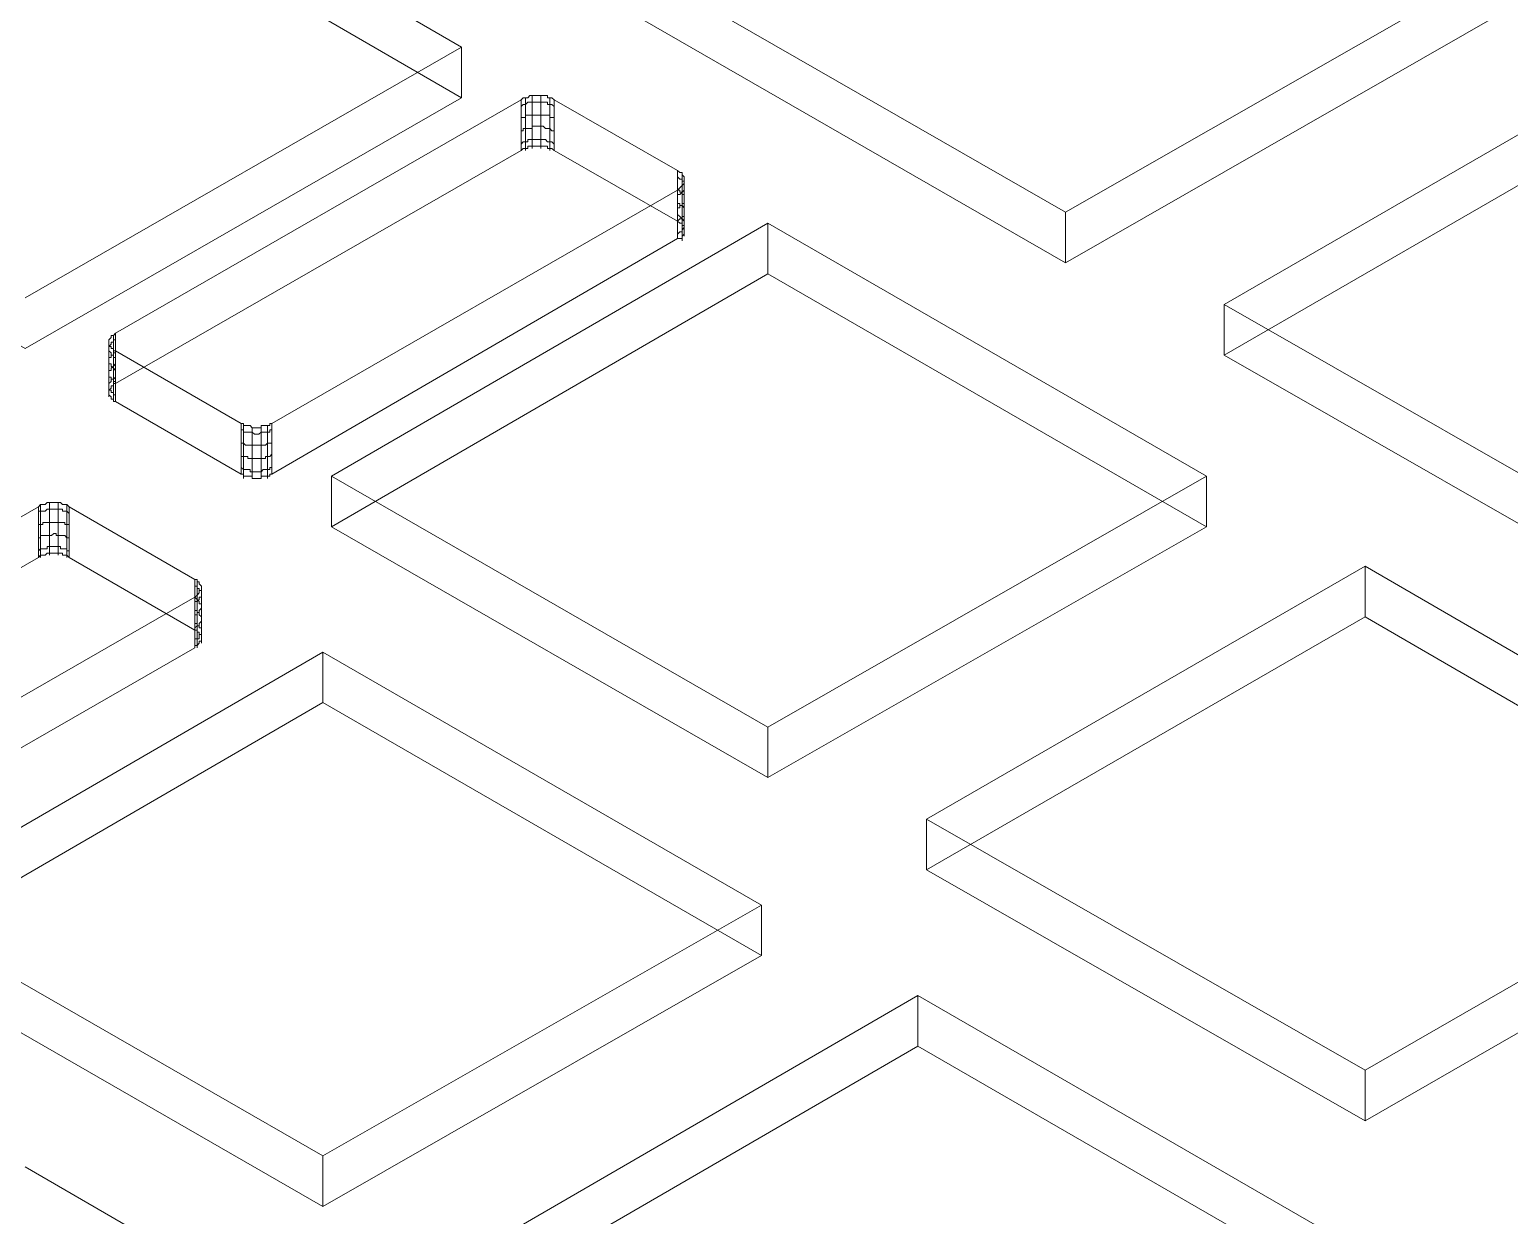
# Model space of a CAD drawing. Header units: millimetres. Extents: x 251 to 1800, y 172 to 1116.
# Drawn here: x 555.7 to 732.9, y 832.8 to 974.9 of the extents above; entities that cross this region are included whole.
import ezdxf

# ---------------------------------------------------------------- set-up
doc = ezdxf.new("R2010")
doc.units = ezdxf.units.MM

msp = doc.modelspace()

# ---------------------------------------------------------------- linework, layer by layer
at = {"color": 8, "lineweight": 0, "true_color": 0x808080}
for points in [[(627.495535, 977.008989), (679.761573, 1007.316128), (732.275579, 977.008989), (679.761573, 946.97737)], [(555.144129, 997.039253), (607.410167, 966.732114), (555.144129, 936.700494), (502.630122, 966.732114)], [(614.546121, 966.484146), (565.972043, 938.546475), (565.724075, 938.270955), (565.448556, 938.270955), (565.448556, 937.995436), (565.173036, 937.747468), (565.173036, 937.471949), (565.173036, 937.223981), (565.173036, 936.948462), (565.448556, 936.948462), (565.448556, 936.700494), (565.724075, 936.700494), (565.724075, 936.424975), (565.972043, 936.424975), (581.015404, 927.718561), (581.290924, 927.718561), (581.290924, 927.470593), (581.538891, 927.470593), (581.814411, 927.470593), (582.08993, 927.470593), (582.337898, 927.195074), (582.613417, 927.195074), (582.861385, 927.195074), (583.136904, 927.195074), (583.412424, 927.195074), (583.412424, 927.470593), (583.660391, 927.470593), (583.935911, 927.470593), (584.183878, 927.470593), (584.459397, 927.470593), (584.459397, 927.718561), (584.707365, 927.718561), (633.281443, 955.656232), (633.556962, 955.931752), (633.832482, 956.207271), (634.080449, 956.455239), (634.080449, 956.730758), (634.080449, 956.978726), (634.080449, 957.254245), (633.832482, 957.502212), (633.832482, 957.777732), (633.556962, 957.777732), (633.281443, 958.025699), (618.513601, 966.484146), (618.238081, 966.732114), (617.990114, 966.732114), (617.714594, 966.732114), (617.714594, 967.007633), (617.466627, 967.007633), (617.191107, 967.007633), (616.915588, 967.007633), (616.667621, 967.007633), (616.392101, 967.007633), (616.144134, 967.007633), (615.868614, 967.007633), (615.593095, 967.007633), (615.345127, 966.732114), (615.069608, 966.732114), (614.82164, 966.732114)], [(698.772415, 935.901488), (751.286421, 966.208627), (803.55246, 935.901488), (751.286421, 905.869869)], [(591.843319, 915.347737), (644.109357, 945.654876), (696.650915, 915.347737), (644.109357, 885.288566)], [(715.661757, 844.181065), (663.120199, 874.240236), (715.661757, 904.547375), (767.927796, 874.240236)], [(590.796345, 833.90419), (538.530306, 863.963361), (590.796345, 894.2705), (643.337903, 863.963361)], [(714.587231, 822.828308), (662.073225, 792.796689), (609.807186, 822.828308), (662.073225, 853.135447)]]:
    msp.add_lwpolyline(points, close=True, dxfattribs=at)
for points in [[(555.144129, 1003.100681), (607.410167, 972.793542)], [(555.144129, 1003.100681), (607.410167, 972.793542)], [(555.144129, 997.039253), (607.410167, 966.732114)], [(679.761573, 953.038797), (627.495535, 983.070417)], [(679.761573, 953.038797), (627.495535, 983.070417)], [(732.275579, 983.070417), (679.761573, 953.038797)], [(732.275579, 983.070417), (679.761573, 953.038797)], [(679.761573, 946.97737), (627.495535, 977.008989)], [(732.275579, 977.008989), (679.761573, 946.97737)], [(607.410167, 972.793542), (555.144129, 942.761922)], [(607.410167, 972.793542), (555.144129, 942.761922)], [(607.410167, 966.732114), (607.410167, 972.793542)], [(607.410167, 966.732114), (607.410167, 972.793542)], [(698.772415, 941.962916), (751.286421, 972.270055)], [(698.772415, 941.962916), (751.286421, 972.270055)], [(607.410167, 966.732114), (555.144129, 936.700494)], [(614.546121, 966.484146), (565.972043, 938.546475)], [(618.513601, 966.484146), (618.238081, 966.732114), (617.990114, 966.732114), (617.714594, 966.732114), (617.714594, 967.007633), (617.466627, 967.007633), (617.191107, 967.007633), (616.915588, 967.007633), (616.667621, 967.007633), (616.392101, 967.007633), (616.144134, 967.007633), (615.868614, 967.007633), (615.593095, 967.007633), (615.345127, 966.732114), (615.069608, 966.732114), (614.82164, 966.732114), (614.546121, 966.484146)], [(614.546121, 960.422719), (614.546121, 966.484146)], [(614.546121, 960.422719), (614.546121, 966.484146)], [(614.546121, 965.68514), (614.82164, 965.933107), (615.069608, 965.933107), (615.345127, 966.208627), (615.593095, 966.208627), (615.868614, 966.208627), (616.144134, 966.208627), (616.392101, 966.208627), (616.667621, 966.208627), (616.915588, 966.208627), (617.191107, 966.208627), (617.466627, 966.208627), (617.714594, 966.208627), (617.714594, 965.933107), (617.990114, 965.933107), (618.238081, 965.933107), (618.513601, 965.68514), (618.513601, 965.409621)], [(615.069608, 966.732114), (615.069608, 960.670686), (615.069608, 960.422719)], [(615.868614, 967.007633), (615.868614, 960.946206), (615.868614, 960.670686)], [(616.915588, 967.007633), (616.915588, 960.946206), (616.915588, 960.670686)], [(617.990114, 966.732114), (617.990114, 960.670686), (617.990114, 960.422719)], [(618.513601, 966.484146), (618.513601, 960.422719)], [(618.513601, 966.484146), (618.513601, 960.422719)], [(633.281443, 958.025699), (618.513601, 966.484146)], [(698.772415, 935.901488), (751.286421, 966.208627)], [(614.546121, 964.362647), (614.82164, 964.362647), (615.069608, 964.362647), (615.069608, 964.638166), (615.345127, 964.638166), (615.593095, 964.638166), (615.868614, 964.638166), (616.144134, 964.638166), (616.392101, 964.638166), (616.667621, 964.638166), (616.915588, 964.638166), (617.191107, 964.638166), (617.466627, 964.638166), (617.714594, 964.638166), (617.990114, 964.638166), (617.990114, 964.362647), (618.238081, 964.362647), (618.513601, 964.362647), (618.513601, 964.087127)], [(614.546121, 962.792186), (614.82164, 962.792186), (614.82164, 963.040153), (615.069608, 963.040153), (615.345127, 963.040153), (615.593095, 963.040153), (615.868614, 963.040153), (615.868614, 963.315673), (616.144134, 963.315673), (616.392101, 963.315673), (616.667621, 963.315673), (616.915588, 963.315673), (617.191107, 963.315673), (617.466627, 963.040153), (617.714594, 963.040153), (617.990114, 963.040153), (618.238081, 962.792186), (618.513601, 962.792186), (618.513601, 962.516666)], [(614.546121, 961.194173), (614.82164, 961.469692), (615.069608, 961.469692), (615.345127, 961.469692), (615.345127, 961.71766), (615.593095, 961.71766), (615.868614, 961.71766), (616.144134, 961.71766), (616.392101, 961.71766), (616.667621, 961.71766), (616.915588, 961.71766), (617.191107, 961.71766), (617.466627, 961.71766), (617.714594, 961.469692), (617.990114, 961.469692), (618.238081, 961.469692), (618.513601, 961.194173), (618.513601, 960.946206)], [(614.546121, 960.422719), (614.82164, 960.670686), (615.069608, 960.670686), (615.345127, 960.670686), (615.345127, 960.946206), (615.593095, 960.946206), (615.868614, 960.946206), (616.144134, 960.946206), (616.392101, 960.946206), (616.667621, 960.946206), (616.915588, 960.946206), (617.191107, 960.946206), (617.466627, 960.946206), (617.714594, 960.946206), (617.714594, 960.670686), (617.990114, 960.670686), (618.238081, 960.670686), (618.513601, 960.422719)], [(614.546121, 960.422719), (614.82164, 960.670686), (615.069608, 960.670686), (615.345127, 960.670686), (615.345127, 960.946206), (615.593095, 960.946206), (615.868614, 960.946206), (616.144134, 960.946206), (616.392101, 960.946206), (616.667621, 960.946206), (616.915588, 960.946206), (617.191107, 960.946206), (617.466627, 960.946206), (617.714594, 960.946206), (617.714594, 960.670686), (617.990114, 960.670686), (618.238081, 960.670686), (618.513601, 960.422719)], [(614.546121, 960.422719), (565.972043, 932.485047)], [(614.546121, 960.422719), (565.972043, 932.485047)], [(633.281443, 951.964272), (618.513601, 960.422719)], [(633.281443, 951.964272), (618.513601, 960.422719)], [(633.281443, 951.964272), (633.281443, 958.025699)], [(633.281443, 951.964272), (633.281443, 958.025699)], [(633.281443, 955.656232), (633.556962, 955.931752), (633.832482, 956.207271), (634.080449, 956.455239), (634.080449, 956.730758), (634.080449, 956.978726), (634.080449, 957.254245), (633.832482, 957.502212), (633.832482, 957.777732), (633.556962, 957.777732), (633.281443, 958.025699)], [(633.281443, 957.254245), (633.556962, 956.978726), (633.832482, 956.978726), (633.832482, 956.730758), (634.080449, 956.730758), (634.080449, 956.455239), (634.080449, 956.207271), (634.080449, 955.931752), (634.080449, 955.656232), (633.832482, 955.408265), (633.556962, 955.132745), (633.281443, 955.132745), (633.281443, 954.884778)], [(633.832482, 957.777732), (633.832482, 951.716304), (633.832482, 951.440785)], [(634.080449, 957.254245), (634.080449, 951.192817), (634.080449, 950.917298)], [(584.707365, 927.718561), (633.281443, 955.656232)], [(633.281443, 955.656232), (633.556962, 955.656232), (633.556962, 955.408265), (633.832482, 955.408265), (633.832482, 955.132745), (634.080449, 955.132745), (634.080449, 954.884778), (634.080449, 954.609258), (634.080449, 954.361291), (634.080449, 954.085771), (633.832482, 954.085771), (633.832482, 953.810252), (633.556962, 953.810252), (633.556962, 953.562284), (633.281443, 953.562284), (633.281443, 953.286765)], [(633.281443, 955.656232), (633.281443, 949.870324)], [(633.281443, 955.656232), (633.281443, 949.870324)], [(633.832482, 955.931752), (633.832482, 949.870324), (633.832482, 949.594804)], [(634.080449, 956.455239), (634.080449, 950.393811), (634.080449, 950.145843)], [(633.281443, 954.085771), (633.556962, 954.085771), (633.556962, 953.810252), (633.832482, 953.810252), (634.080449, 953.562284), (634.080449, 953.286765), (634.080449, 953.038797), (634.080449, 952.763278), (634.080449, 952.515311), (633.832482, 952.515311), (633.832482, 952.239791), (633.556962, 952.239791), (633.281443, 951.964272), (633.281443, 951.716304)], [(633.281443, 952.763278), (633.556962, 952.515311), (633.832482, 952.239791), (634.080449, 951.964272), (634.080449, 951.716304), (634.080449, 951.440785), (634.080449, 951.192817), (633.832482, 950.917298), (633.832482, 950.66933), (633.556962, 950.66933), (633.281443, 950.393811), (633.281443, 950.145843)], [(633.281443, 951.964272), (633.556962, 951.716304), (633.832482, 951.716304), (633.832482, 951.440785), (634.080449, 951.440785), (634.080449, 951.192817), (634.080449, 950.917298), (634.080449, 950.66933), (634.080449, 950.393811), (633.832482, 950.145843), (633.832482, 949.870324), (633.556962, 949.870324), (633.281443, 949.870324)], [(633.281443, 951.964272), (633.556962, 951.716304), (633.832482, 951.716304), (633.832482, 951.440785), (634.080449, 951.440785), (634.080449, 951.192817), (634.080449, 950.917298), (634.080449, 950.66933), (634.080449, 950.393811), (633.832482, 950.145843), (633.832482, 949.870324), (633.556962, 949.870324), (633.281443, 949.870324)], [(679.761573, 946.97737), (679.761573, 953.038797)], [(679.761573, 946.97737), (679.761573, 953.038797)], [(591.843319, 921.409165), (644.109357, 951.716304)], [(591.843319, 921.409165), (644.109357, 951.716304)], [(644.109357, 951.716304), (696.650915, 921.409165)], [(644.109357, 945.654876), (644.109357, 951.716304)], [(644.109357, 951.716304), (696.650915, 921.409165)], [(644.109357, 945.654876), (644.109357, 951.716304)], [(584.707365, 921.657133), (633.281443, 949.870324)], [(584.707365, 921.657133), (633.281443, 949.870324)], [(591.843319, 915.347737), (644.109357, 945.654876)], [(644.109357, 945.654876), (696.650915, 915.347737)], [(751.286421, 911.931296), (698.772415, 941.962916)], [(698.772415, 935.901488), (698.772415, 941.962916)], [(751.286421, 911.931296), (698.772415, 941.962916)], [(698.772415, 935.901488), (698.772415, 941.962916)], [(565.972043, 938.546475), (565.724075, 938.270955), (565.448556, 938.270955), (565.448556, 937.995436), (565.173036, 937.747468), (565.173036, 937.471949), (565.173036, 937.223981), (565.173036, 936.948462), (565.448556, 936.948462), (565.448556, 936.700494), (565.724075, 936.700494), (565.724075, 936.424975), (565.972043, 936.424975)], [(565.173036, 937.747468), (565.173036, 931.686041), (565.173036, 931.410521)], [(565.972043, 935.625969), (565.724075, 935.625969), (565.724075, 935.901488), (565.448556, 935.901488), (565.448556, 936.177007), (565.173036, 936.424975), (565.173036, 936.700494), (565.173036, 936.948462), (565.448556, 937.223981), (565.448556, 937.471949), (565.724075, 937.471949), (565.724075, 937.747468), (565.972043, 937.747468), (565.972043, 937.471949)], [(565.724075, 938.270955), (565.724075, 932.209527), (565.724075, 931.934008)], [(565.972043, 938.546475), (565.972043, 932.485047)], [(565.972043, 938.546475), (565.972043, 932.485047)], [(565.173036, 937.223981), (565.173036, 931.162554), (565.173036, 930.887034)], [(565.972043, 934.055508), (565.724075, 934.331027), (565.448556, 934.578995), (565.448556, 934.854514), (565.173036, 934.854514), (565.173036, 935.102482), (565.173036, 935.378001), (565.173036, 935.625969), (565.448556, 935.625969), (565.448556, 935.901488), (565.724075, 935.901488), (565.724075, 936.177007), (565.972043, 936.177007), (565.972043, 935.901488)], [(565.724075, 936.700494), (565.724075, 930.639067), (565.724075, 930.363547)], [(565.972043, 930.363547), (565.972043, 936.424975)], [(565.972043, 936.424975), (581.015404, 927.718561)], [(565.972043, 930.363547), (565.972043, 936.424975)], [(565.972043, 932.485047), (565.972043, 932.733014), (565.724075, 932.733014), (565.724075, 933.008534), (565.448556, 933.008534), (565.448556, 933.256501), (565.173036, 933.256501), (565.173036, 933.532021), (565.173036, 933.779988), (565.173036, 934.055508), (565.448556, 934.055508), (565.448556, 934.331027), (565.724075, 934.578995), (565.972043, 934.854514), (565.972043, 934.578995)], [(751.286421, 905.869869), (698.772415, 935.901488)], [(565.972043, 931.162554), (565.724075, 931.162554), (565.724075, 931.410521), (565.448556, 931.410521), (565.448556, 931.686041), (565.173036, 931.686041), (565.173036, 931.934008), (565.173036, 932.209527), (565.173036, 932.485047), (565.448556, 932.733014), (565.448556, 933.008534), (565.724075, 933.008534), (565.972043, 933.256501), (565.972043, 933.008534)], [(565.972043, 930.363547), (565.724075, 930.363547), (565.724075, 930.639067), (565.448556, 930.639067), (565.448556, 930.887034), (565.173036, 931.162554), (565.173036, 931.410521), (565.173036, 931.686041), (565.448556, 931.934008), (565.448556, 932.209527), (565.724075, 932.209527), (565.724075, 932.485047), (565.972043, 932.485047)], [(565.972043, 930.363547), (565.724075, 930.363547), (565.724075, 930.639067), (565.448556, 930.639067), (565.448556, 930.887034), (565.173036, 931.162554), (565.173036, 931.410521), (565.173036, 931.686041), (565.448556, 931.934008), (565.448556, 932.209527), (565.724075, 932.209527), (565.724075, 932.485047), (565.972043, 932.485047)], [(565.972043, 930.363547), (581.015404, 921.657133)], [(565.972043, 930.363547), (581.015404, 921.657133)], [(581.015404, 927.718561), (581.015404, 921.657133)], [(581.015404, 927.718561), (581.290924, 927.718561), (581.290924, 927.470593), (581.538891, 927.470593), (581.814411, 927.470593), (582.08993, 927.470593), (582.337898, 927.195074), (582.613417, 927.195074), (582.861385, 927.195074), (583.136904, 927.195074), (583.412424, 927.195074), (583.412424, 927.470593), (583.660391, 927.470593), (583.935911, 927.470593), (584.183878, 927.470593), (584.459397, 927.470593), (584.459397, 927.718561), (584.707365, 927.718561)], [(581.015404, 927.718561), (581.015404, 921.657133)], [(581.290924, 927.470593), (581.290924, 921.409165), (581.290924, 921.133646)], [(582.337898, 927.195074), (582.337898, 921.409165), (582.337898, 921.133646)], [(583.412424, 927.195074), (583.412424, 921.409165), (583.412424, 921.133646)], [(584.183878, 927.470593), (584.183878, 921.409165), (584.183878, 921.133646)], [(584.707365, 921.657133), (584.707365, 927.718561)], [(584.707365, 921.657133), (584.707365, 927.718561)], [(584.707365, 926.947106), (584.459397, 926.947106), (584.459397, 926.671587), (584.183878, 926.671587), (583.935911, 926.671587), (583.660391, 926.671587), (583.412424, 926.671587), (583.136904, 926.423619), (582.861385, 926.423619), (582.613417, 926.423619), (582.337898, 926.671587), (582.08993, 926.671587), (581.814411, 926.671587), (581.538891, 926.671587), (581.290924, 926.671587), (581.290924, 926.947106), (581.015404, 926.947106), (581.015404, 926.671587)], [(584.707365, 925.349093), (584.459397, 925.349093), (584.183878, 925.349093), (583.935911, 925.101126), (583.660391, 925.101126), (583.412424, 925.101126), (583.136904, 925.101126), (582.861385, 925.101126), (582.613417, 925.101126), (582.337898, 925.101126), (582.08993, 925.101126), (581.814411, 925.101126), (581.538891, 925.101126), (581.290924, 925.349093), (581.015404, 925.349093), (581.015404, 925.101126)], [(584.707365, 924.054152), (584.459397, 923.778632), (584.183878, 923.778632), (583.935911, 923.778632), (583.935911, 923.503113), (583.660391, 923.503113), (583.412424, 923.503113), (583.136904, 923.503113), (582.861385, 923.503113), (582.613417, 923.503113), (582.337898, 923.503113), (582.08993, 923.503113), (581.814411, 923.503113), (581.814411, 923.778632), (581.538891, 923.778632), (581.290924, 923.778632), (581.015404, 923.778632), (581.015404, 924.054152), (581.015404, 923.778632)], [(584.707365, 922.456139), (584.459397, 922.456139), (584.459397, 922.208172), (584.183878, 922.208172), (583.935911, 922.208172), (583.660391, 922.208172), (583.412424, 921.932652), (583.136904, 921.932652), (582.861385, 921.932652), (582.613417, 921.932652), (582.337898, 921.932652), (582.08993, 921.932652), (582.08993, 922.208172), (581.814411, 922.208172), (581.538891, 922.208172), (581.290924, 922.208172), (581.015404, 922.456139), (581.015404, 922.208172)], [(584.707365, 921.657133), (584.459397, 921.657133), (584.459397, 921.409165), (584.183878, 921.409165), (583.935911, 921.409165), (583.660391, 921.409165), (583.412424, 921.409165), (583.412424, 921.133646), (583.136904, 921.133646), (582.861385, 921.133646), (582.613417, 921.133646), (582.337898, 921.133646), (582.337898, 921.409165), (582.08993, 921.409165), (581.814411, 921.409165), (581.538891, 921.409165), (581.290924, 921.409165), (581.290924, 921.657133), (581.015404, 921.657133)], [(584.707365, 921.657133), (584.459397, 921.657133), (584.459397, 921.409165), (584.183878, 921.409165), (583.935911, 921.409165), (583.660391, 921.409165), (583.412424, 921.409165), (583.412424, 921.133646), (583.136904, 921.133646), (582.861385, 921.133646), (582.613417, 921.133646), (582.337898, 921.133646), (582.337898, 921.409165), (582.08993, 921.409165), (581.814411, 921.409165), (581.538891, 921.409165), (581.290924, 921.409165), (581.290924, 921.657133), (581.015404, 921.657133)], [(644.109357, 891.349994), (591.843319, 921.409165)], [(591.843319, 915.347737), (591.843319, 921.409165)], [(644.109357, 891.349994), (591.843319, 921.409165)], [(591.843319, 915.347737), (591.843319, 921.409165)], [(696.650915, 921.409165), (644.109357, 891.349994)], [(696.650915, 921.409165), (644.109357, 891.349994)], [(696.650915, 915.347737), (696.650915, 921.409165)], [(696.650915, 915.347737), (696.650915, 921.409165)], [(526.903386, 878.979171), (575.477464, 906.916842), (575.752983, 907.16481), (576.000951, 907.440329), (576.000951, 907.688297), (576.27647, 907.688297), (576.27647, 907.963816), (576.27647, 908.239336), (576.000951, 908.487303), (576.000951, 908.762823), (575.752983, 908.762823), (575.752983, 909.01079), (575.477464, 909.01079), (560.434102, 917.717205), (560.158582, 917.992724), (559.910615, 917.992724), (559.635096, 917.992724), (559.387128, 918.240692), (559.111609, 918.240692), (558.863641, 918.240692), (558.588122, 918.240692), (558.312602, 918.240692), (558.064635, 918.240692), (557.789115, 918.240692), (557.541148, 917.992724), (557.265628, 917.992724), (556.990109, 917.992724), (556.742141, 917.717205), (508.168063, 889.779533)], [(560.434102, 917.717205), (560.158582, 917.992724), (559.910615, 917.992724), (559.635096, 917.992724), (559.387128, 918.240692), (559.111609, 918.240692), (558.863641, 918.240692), (558.588122, 918.240692), (558.312602, 918.240692), (558.064635, 918.240692), (557.789115, 918.240692), (557.541148, 917.992724), (557.265628, 917.992724), (556.990109, 917.992724), (556.742141, 917.717205)], [(558.064635, 918.240692), (558.064635, 912.179264), (558.064635, 911.931296)], [(559.111609, 918.240692), (559.111609, 912.179264), (559.111609, 911.931296)], [(556.742141, 917.717205), (508.168063, 889.779533)], [(556.742141, 911.655777), (556.742141, 917.717205)], [(556.742141, 911.655777), (556.742141, 917.717205)], [(556.742141, 916.918198), (556.742141, 917.193718), (556.990109, 917.193718), (557.265628, 917.193718), (557.541148, 917.193718), (557.789115, 917.441685), (558.064635, 917.441685), (558.312602, 917.441685), (558.588122, 917.441685), (558.863641, 917.441685), (559.111609, 917.441685), (559.387128, 917.441685), (559.635096, 917.441685), (559.635096, 917.193718), (559.910615, 917.193718), (560.158582, 917.193718), (560.434102, 916.918198), (560.434102, 916.670231)], [(556.990109, 917.992724), (556.990109, 911.931296), (556.990109, 911.655777)], [(560.158582, 917.992724), (560.158582, 911.931296), (560.158582, 911.655777)], [(560.434102, 917.717205), (560.434102, 911.655777)], [(560.434102, 917.717205), (560.434102, 911.655777)], [(575.477464, 909.01079), (560.434102, 917.717205)], [(556.742141, 915.595705), (556.990109, 915.595705), (557.265628, 915.595705), (557.265628, 915.871224), (557.541148, 915.871224), (557.789115, 915.871224), (558.064635, 915.871224), (558.312602, 915.871224), (558.588122, 915.871224), (558.863641, 915.871224), (559.111609, 915.871224), (559.387128, 915.871224), (559.635096, 915.871224), (559.910615, 915.871224), (559.910615, 915.595705), (560.158582, 915.595705), (560.434102, 915.595705), (560.434102, 915.347737)], [(644.109357, 885.288566), (591.843319, 915.347737)], [(696.650915, 915.347737), (644.109357, 885.288566)], [(556.742141, 914.025244), (556.990109, 914.025244), (556.990109, 914.300764), (557.265628, 914.300764), (557.541148, 914.300764), (557.789115, 914.300764), (558.064635, 914.300764), (558.312602, 914.300764), (558.588122, 914.548731), (558.863641, 914.548731), (558.863641, 914.300764), (559.111609, 914.300764), (559.387128, 914.300764), (559.635096, 914.300764), (559.910615, 914.300764), (560.158582, 914.025244), (560.434102, 914.025244), (560.434102, 913.749725)], [(556.742141, 912.454783), (556.990109, 912.702751), (557.265628, 912.702751), (557.541148, 912.702751), (557.789115, 912.702751), (557.789115, 912.97827), (558.064635, 912.97827), (558.312602, 912.97827), (558.588122, 912.97827), (558.863641, 912.97827), (559.111609, 912.97827), (559.387128, 912.97827), (559.387128, 912.702751), (559.635096, 912.702751), (559.910615, 912.702751), (560.158582, 912.702751), (560.158582, 912.454783), (560.434102, 912.454783), (560.434102, 912.179264)], [(556.742141, 911.655777), (508.168063, 883.718105)], [(556.742141, 911.655777), (508.168063, 883.718105)], [(556.742141, 911.655777), (556.990109, 911.931296), (557.265628, 911.931296), (557.541148, 911.931296), (557.789115, 912.179264), (558.064635, 912.179264), (558.312602, 912.179264), (558.588122, 912.179264), (558.863641, 912.179264), (559.111609, 912.179264), (559.387128, 912.179264), (559.635096, 912.179264), (559.635096, 911.931296), (559.910615, 911.931296), (560.158582, 911.931296), (560.434102, 911.655777)], [(556.742141, 911.655777), (556.990109, 911.931296), (557.265628, 911.931296), (557.541148, 911.931296), (557.789115, 912.179264), (558.064635, 912.179264), (558.312602, 912.179264), (558.588122, 912.179264), (558.863641, 912.179264), (559.111609, 912.179264), (559.387128, 912.179264), (559.635096, 912.179264), (559.635096, 911.931296), (559.910615, 911.931296), (560.158582, 911.931296), (560.434102, 911.655777)], [(575.477464, 902.949362), (560.434102, 911.655777)], [(575.477464, 902.949362), (560.434102, 911.655777)], [(663.120199, 880.301664), (715.661757, 910.608803)], [(663.120199, 880.301664), (715.661757, 910.608803)], [(715.661757, 910.608803), (767.927796, 880.301664)], [(715.661757, 904.547375), (715.661757, 910.608803)], [(715.661757, 910.608803), (767.927796, 880.301664)], [(715.661757, 904.547375), (715.661757, 910.608803)], [(575.477464, 902.949362), (575.477464, 909.01079)], [(575.477464, 902.949362), (575.477464, 909.01079)], [(575.477464, 906.916842), (575.752983, 907.16481), (576.000951, 907.440329), (576.000951, 907.688297), (576.27647, 907.688297), (576.27647, 907.963816), (576.27647, 908.239336), (576.000951, 908.487303), (576.000951, 908.762823), (575.752983, 908.762823), (575.752983, 909.01079), (575.477464, 909.01079)], [(575.477464, 908.487303), (575.477464, 908.239336), (575.752983, 908.239336), (575.752983, 907.963816), (576.000951, 907.963816), (576.000951, 907.688297), (576.27647, 907.688297), (576.27647, 907.440329), (576.27647, 907.16481), (576.27647, 906.916842), (576.000951, 906.916842), (576.000951, 906.641323), (575.752983, 906.393356), (575.477464, 906.393356), (575.477464, 906.117836), (575.477464, 905.869869)], [(575.752983, 909.01079), (575.752983, 902.949362), (575.752983, 902.701395)], [(576.27647, 908.239336), (576.27647, 902.425876), (576.27647, 902.177908)], [(576.27647, 907.688297), (576.27647, 901.626869), (576.27647, 901.378902)], [(526.903386, 878.979171), (575.477464, 906.916842)], [(575.477464, 906.916842), (575.752983, 906.641323), (576.000951, 906.393356), (576.000951, 906.117836), (576.27647, 906.117836), (576.27647, 905.869869), (576.27647, 905.594349), (576.000951, 905.31883), (576.000951, 905.070862), (575.752983, 905.070862), (575.752983, 904.795343), (575.477464, 904.795343), (575.477464, 904.547375)], [(575.477464, 906.916842), (575.477464, 900.855415)], [(575.477464, 906.916842), (575.477464, 900.855415)], [(575.752983, 907.16481), (575.752983, 901.103382), (575.752983, 900.855415)], [(575.477464, 905.31883), (575.752983, 905.31883), (575.752983, 905.070862), (576.000951, 905.070862), (576.000951, 904.795343), (576.27647, 904.547375), (576.27647, 904.271856), (576.27647, 904.023888), (576.000951, 903.748369), (576.000951, 903.472849), (575.752983, 903.472849), (575.477464, 903.224882), (575.477464, 902.949362)], [(663.120199, 874.240236), (715.661757, 904.547375)], [(715.661757, 904.547375), (767.927796, 874.240236)], [(575.477464, 903.748369), (575.752983, 903.748369), (575.752983, 903.472849), (576.000951, 903.472849), (576.000951, 903.224882), (576.27647, 903.224882), (576.27647, 902.949362), (576.27647, 902.701395), (576.27647, 902.425876), (576.000951, 902.425876), (576.000951, 902.177908), (576.000951, 901.902389), (575.752983, 901.902389), (575.477464, 901.902389), (575.477464, 901.626869), (575.477464, 901.378902)], [(575.477464, 902.949362), (575.752983, 902.949362), (575.752983, 902.701395), (576.000951, 902.701395), (576.000951, 902.425876), (576.27647, 902.425876), (576.27647, 902.177908), (576.27647, 901.902389), (576.27647, 901.626869), (576.000951, 901.626869), (576.000951, 901.378902), (575.752983, 901.103382), (575.477464, 901.103382), (575.477464, 900.855415)], [(575.477464, 902.949362), (575.752983, 902.949362), (575.752983, 902.701395), (576.000951, 902.701395), (576.000951, 902.425876), (576.27647, 902.425876), (576.27647, 902.177908), (576.27647, 901.902389), (576.27647, 901.626869), (576.000951, 901.626869), (576.000951, 901.378902), (575.752983, 901.103382), (575.477464, 901.103382), (575.477464, 900.855415)], [(526.903386, 872.917743), (575.477464, 900.855415)], [(526.903386, 872.917743), (575.477464, 900.855415)], [(538.530306, 870.024789), (590.796345, 900.331928)], [(538.530306, 870.024789), (590.796345, 900.331928)], [(590.796345, 900.331928), (643.337903, 870.024789)], [(590.796345, 894.2705), (590.796345, 900.331928)], [(590.796345, 900.331928), (643.337903, 870.024789)], [(590.796345, 894.2705), (590.796345, 900.331928)], [(538.530306, 863.963361), (590.796345, 894.2705)], [(590.796345, 894.2705), (643.337903, 863.963361)], [(644.109357, 885.288566), (644.109357, 891.349994)], [(644.109357, 885.288566), (644.109357, 891.349994)], [(715.661757, 850.242493), (663.120199, 880.301664)], [(715.661757, 850.242493), (663.120199, 880.301664)], [(663.120199, 874.240236), (663.120199, 880.301664)], [(663.120199, 874.240236), (663.120199, 880.301664)], [(767.927796, 880.301664), (715.661757, 850.242493)], [(767.927796, 880.301664), (715.661757, 850.242493)], [(715.661757, 844.181065), (663.120199, 874.240236)], [(767.927796, 874.240236), (715.661757, 844.181065)], [(590.796345, 839.965617), (538.530306, 870.024789)], [(590.796345, 839.965617), (538.530306, 870.024789)], [(643.337903, 870.024789), (590.796345, 839.965617)], [(643.337903, 870.024789), (590.796345, 839.965617)], [(643.337903, 863.963361), (643.337903, 870.024789)], [(643.337903, 863.963361), (643.337903, 870.024789)], [(590.796345, 833.90419), (538.530306, 863.963361)], [(643.337903, 863.963361), (590.796345, 833.90419)], [(609.807186, 828.889736), (662.073225, 859.196875)], [(609.807186, 828.889736), (662.073225, 859.196875)], [(662.073225, 859.196875), (714.587231, 828.889736)], [(662.073225, 853.135447), (662.073225, 859.196875)], [(662.073225, 859.196875), (714.587231, 828.889736)], [(662.073225, 853.135447), (662.073225, 859.196875)], [(609.807186, 822.828308), (662.073225, 853.135447)], [(662.073225, 853.135447), (714.587231, 822.828308)], [(715.661757, 844.181065), (715.661757, 850.242493)], [(715.661757, 844.181065), (715.661757, 850.242493)], [(555.144129, 838.643124), (607.410167, 808.335985)], [(555.144129, 838.643124), (607.410167, 808.335985)], [(590.796345, 833.90419), (590.796345, 839.965617)], [(590.796345, 833.90419), (590.796345, 839.965617)]]:
    msp.add_lwpolyline(points, dxfattribs=at)

doc.saveas('drawing.dxf')
